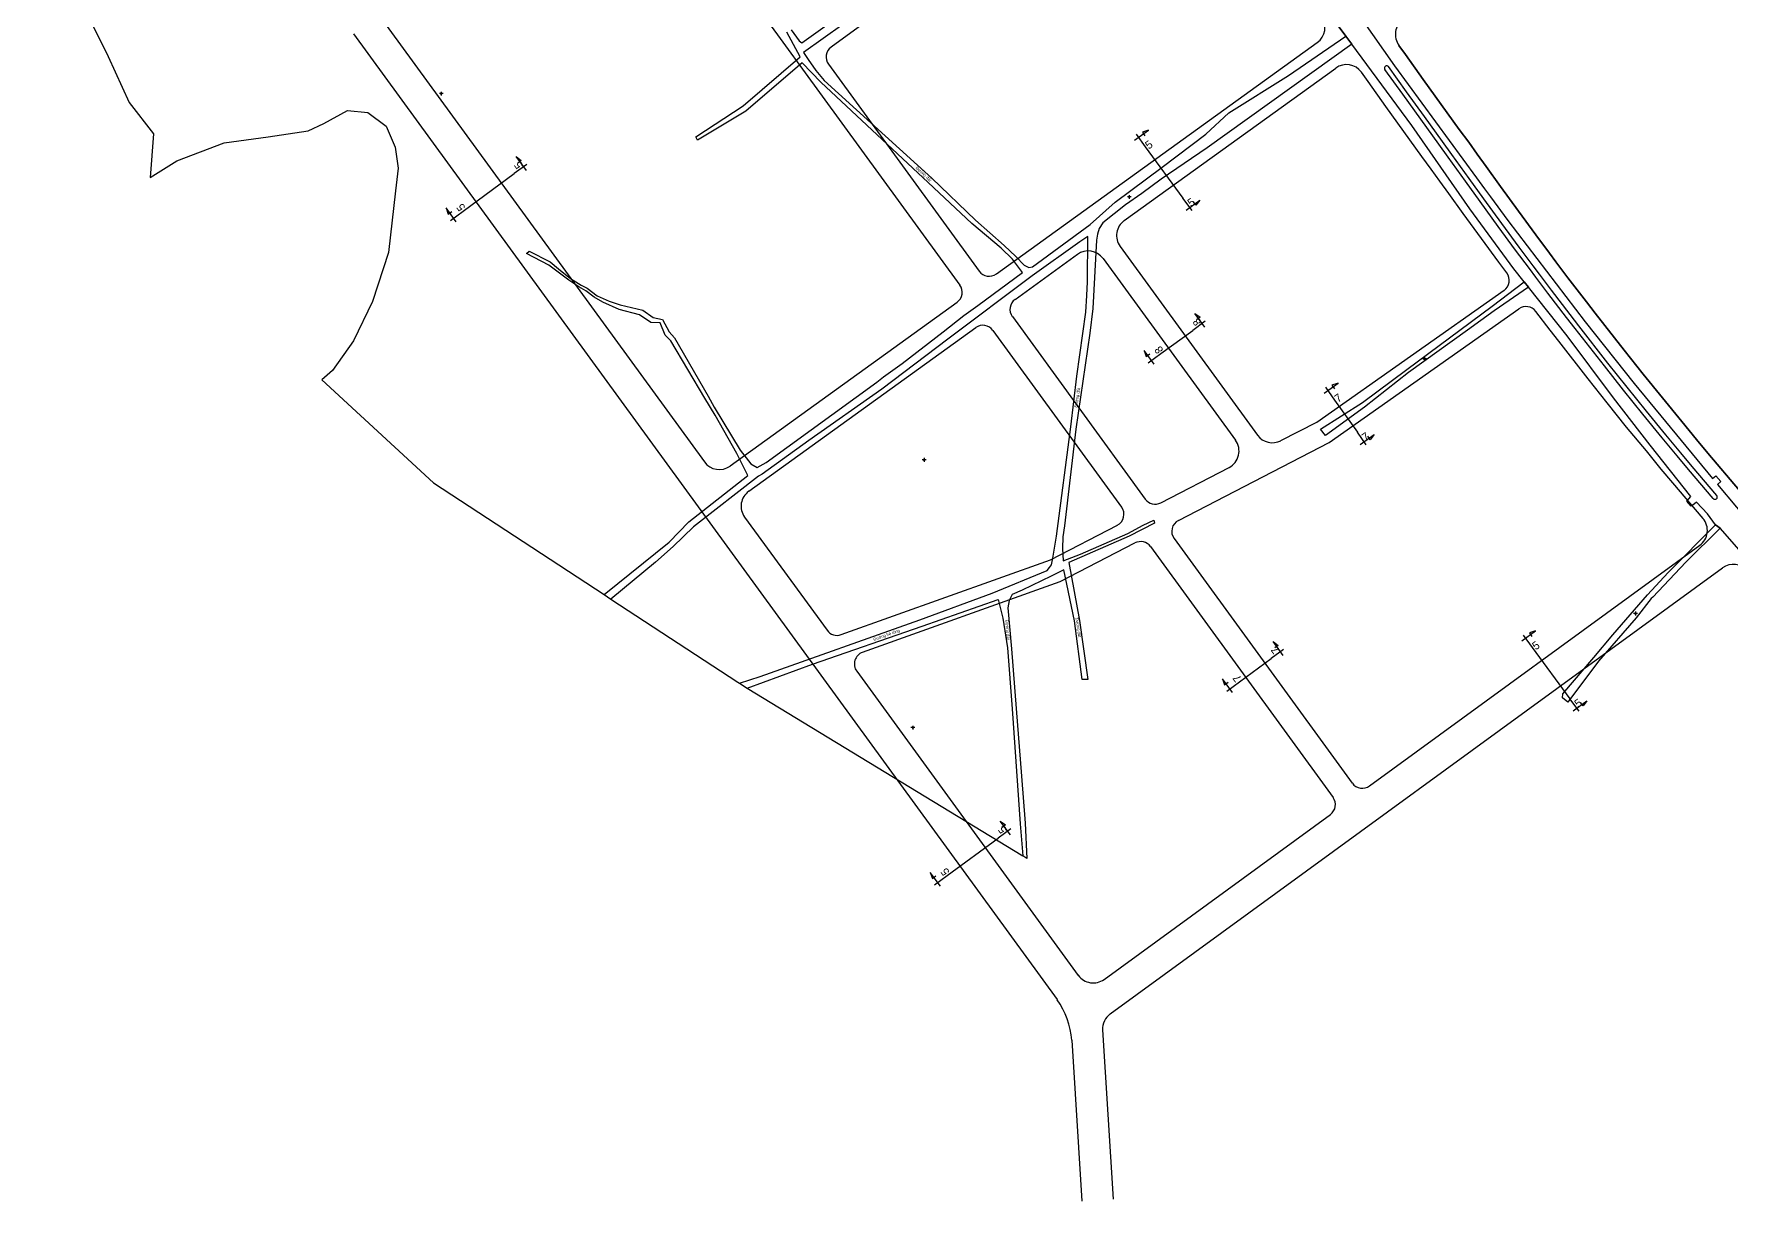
# Model space of a CAD drawing. Extents: x 548357 to 553331, y 1835329 to 1842351.
# Drawn here: x 548549 to 549654, y 1840278 to 1841037 of the extents above; entities that cross this region are included whole.
import ezdxf

# ---------------------------------------------------------------- set-up
doc = ezdxf.new("R2010")
doc.units = 0
for name, color, linetype in [('Level 1', 7, 'Continuous'), ('Level 10', 7, 'Continuous'), ('Level 11', 7, 'Continuous'), ('Level 30', 7, 'Continuous'), ('Level 5', 7, 'Continuous')]:
    doc.layers.add(name, color=color, linetype=linetype)

msp = doc.modelspace()

# ---------------------------------------------------------------- linework, layer by layer
at = {"layer": 'Level 1'}
for points in [[(549265.5, 1840968.3), (549274.5, 1840974.9)], [(549266.5, 1840972.2), (549272.5, 1840964)], [(549274.5, 1840974.9), (549270.6, 1840973.5), (549272.3, 1840971.2)], [(548869.8, 1840948.7), (548863.2, 1840957.7)], [(548863.2, 1840957.7), (548866.5, 1840955.2), (548864.2, 1840953.5)], [(549272.5, 1840964), (549296.9, 1840930.7)], [(548828.6, 1840922.2), (548861.9, 1840946.7)], [(548870, 1840952.6), (548861.9, 1840946.7)], [(548824.2, 1840915.3), (548817.7, 1840924.3)], [(548817.7, 1840924.3), (548819, 1840920.3), (548821.3, 1840922)], [(548820.4, 1840916.2), (548828.6, 1840922.2)], [(549302.9, 1840922.5), (549296.9, 1840930.7)], [(549299, 1840922.8), (549307.9, 1840929.4)], [(549307.9, 1840929.4), (549305.4, 1840926), (549303.8, 1840928.3)], [(549311.3, 1840846.6), (549304.7, 1840855.6)], [(549304.7, 1840855.6), (549308.1, 1840853.1), (549305.8, 1840851.5)], [(549282.6, 1840829.5), (549303.4, 1840844.6)], [(549311.5, 1840850.6), (549303.4, 1840844.6)], [(549278.3, 1840822.6), (549271.7, 1840831.6)], [(549271.7, 1840831.6), (549273.1, 1840827.6), (549275.4, 1840829.3)], [(549274.4, 1840823.5), (549282.6, 1840829.5)], [(549388.8, 1840803.8), (549397.9, 1840810.2)], [(549389.8, 1840807.6), (549395.6, 1840799.3)], [(549397.9, 1840810.2), (549393.9, 1840808.9), (549395.5, 1840806.6)], [(549395.6, 1840799.3), (549410.5, 1840778.3)], [(549416.3, 1840770.1), (549410.5, 1840778.3)], [(549412.4, 1840770.4), (549421.5, 1840776.8)], [(549421.5, 1840776.8), (549418.9, 1840773.5), (549417.3, 1840775.8)], [(549517.4, 1840642.6), (549526.3, 1840649.1)], [(549518.3, 1840646.4), (549524.3, 1840638.2)], [(549526.3, 1840649.1), (549522.4, 1840647.8), (549524.1, 1840645.5)], [(549362.5, 1840637.1), (549354.4, 1840631.1)], [(549362.3, 1840633.1), (549355.7, 1840642.1)], [(549355.7, 1840642.1), (549359, 1840639.6), (549356.7, 1840638)], [(549524.3, 1840638.2), (549548.7, 1840604.9)], [(549333.7, 1840615.9), (549354.4, 1840631.1)], [(549329.3, 1840609), (549322.8, 1840618)], [(549322.8, 1840618), (549324.1, 1840614), (549326.4, 1840615.7)], [(549325.5, 1840609.9), (549333.7, 1840615.9)], [(549554.7, 1840596.8), (549548.7, 1840604.9)], [(549550.8, 1840597), (549559.7, 1840603.6)], [(549559.7, 1840603.6), (549557.3, 1840600.3), (549555.6, 1840602.6)], [(549184.7, 1840516.4), (549178.1, 1840525.4)], [(549178.1, 1840525.4), (549181.5, 1840522.9), (549179.2, 1840521.2)], [(549143.5, 1840489.9), (549176.8, 1840514.3)], [(549185, 1840520.3), (549176.8, 1840514.3)], [(549139.2, 1840483), (549132.6, 1840492)], [(549132.6, 1840492), (549134, 1840488), (549136.3, 1840489.7)], [(549135.4, 1840483.9), (549143.5, 1840489.9)]]:
    msp.add_lwpolyline(points, dxfattribs=at)
at = {"layer": 'Level 10'}
for p, q in [((548920.3, 1840672.8), (548924.8, 1840669.8)), ((549008.4, 1840615.1), (549013.5, 1840611.9)), ((549013.5, 1840611.9), (549192.8, 1840502.7))]:
    msp.add_line(p, q, dxfattribs=at)
for points in [[(549187.7, 1841360.4), (549209.1, 1841329.6), (549235.2, 1841297.1), (549252.9, 1841272.9), (549279.4, 1841235.2), (549301.4, 1841203.3), (549317.6, 1841180.2), (549346.4, 1841145.2), (549360.8, 1841121.4), (549398.8, 1841068), (549434.6, 1841016.7), (549488, 1840943.8), (549493.3, 1840936.8), (549497.1, 1840931.4), (549508.4, 1840916.1), (549558.6, 1840850.1), (549590.5, 1840810), (549641.6, 1840748.2), (549643.7, 1840750), (549647, 1840746.2), (549644.9, 1840744.4), (549669.5, 1840714.9)], [(549290.3, 1841193.4), (549306.3, 1841170.8), (549335.8, 1841128.1), (549373.5, 1841076), (549402.9, 1841036.1)], [(548549.4, 1841120), (548597.6, 1841022.7), (548611.3, 1840992.9), (548627.2, 1840972.5), (548625.1, 1840944.1), (548642.4, 1840954.9), (548673.1, 1840966.6), (548701.8, 1840970.6), (548727.7, 1840974.5), (548738, 1840979.1), (548753.4, 1840987.7), (548766.6, 1840986.3), (548778.5, 1840977.5), (548784.4, 1840963.9), (548786.3, 1840950.2), (548784.7, 1840935.4), (548780.1, 1840895.3), (548769.7, 1840863.3), (548757.4, 1840837.8), (548743.6, 1840818.5), (548736.6, 1840812.5), (548809.4, 1840745.5), (548920.3, 1840672.8)], [(549672.5, 1840686.2), (549646.5, 1840716), (549643.4, 1840718.2), (549638.4, 1840725.3), (549631.1, 1840732.8), (549629.9, 1840731.7), (549627.6, 1840730.3), (549624.9, 1840733.6), (549627.5, 1840736.5), (549600.9, 1840770), (549577.1, 1840800.8), (549547, 1840841), (549521.8, 1840872.7), (549519.1, 1840876.1), (549512.3, 1840884.6), (549483.6, 1840923.7), (549445.9, 1840977.9), (549406.8, 1841030.8), (549402.9, 1841036.1), (549373.5, 1841076)], [(549042, 1841040.2), (549047.2, 1841033), (549049, 1841031.6), (549077.2, 1841051.8)], [(549088.4, 1841052.8), (549050.2, 1841025.5), (549053.1, 1841020.9), (549058.2, 1841013.6), (549063.5, 1841007.1), (549133.7, 1840943.7), (549162, 1840916.3), (549180.7, 1840899.8), (549188.3, 1840892.6), (549193.6, 1840887.1), (549196.8, 1840885.6), (549199.1, 1840885.9), (549236.7, 1840913.4), (549252.8, 1840928.1), (549283.5, 1840950.7), (549311.8, 1840972.2), (549326.9, 1840986.2), (549365.7, 1841010.5), (549402.9, 1841036.1)], [(548920.3, 1840672.8), (548962.7, 1840706.9), (548975.5, 1840720), (549013.9, 1840750.3), (549006.7, 1840764.5), (548992.6, 1840789.5), (548986, 1840800.5), (548963.8, 1840837.9), (548960.1, 1840841.6), (548956.8, 1840849.6), (548950.8, 1840849.8), (548943.3, 1840854.7), (548930.2, 1840858.3), (548919.6, 1840863), (548913.8, 1840866.3), (548908.4, 1840870.3), (548903.9, 1840872.9), (548897.5, 1840877.3), (548888.8, 1840883.7), (548884.5, 1840887.1), (548869.8, 1840894.6), (548871.6, 1840896.2), (548885.3, 1840889.2), (548890.6, 1840884.7), (548898.5, 1840878.3), (548905.5, 1840874), (548909.3, 1840872.1), (548915.8, 1840867), (548923.7, 1840863.6), (548930.8, 1840861.3), (548945.5, 1840857.7), (548952.3, 1840852.9), (548958.4, 1840851.6), (548962.7, 1840843.7), (548966.2, 1840839.7), (548988.1, 1840801.9), (548991.9, 1840794.6), (549008.8, 1840766.6), (549015.9, 1840757.7), (549019.9, 1840755.5), (549025.8, 1840758.6), (549097.9, 1840811), (549102.2, 1840814.4), (549114.3, 1840823), (549141, 1840843.7), (549154.4, 1840854.2), (549163.6, 1840860.8), (549192.6, 1840882.2), (549186.1, 1840890.9), (549178.7, 1840898), (549159.7, 1840914.2), (549131.3, 1840940.9), (549061.4, 1841006.1), (549049.3, 1841018.7), (549012.6, 1840987.2), (548981.2, 1840968.3), (548980.1, 1840970.6), (549010.9, 1840990.7), (549047.9, 1841022.5), (549039.3, 1841038.6)], [(549402.9, 1841036.1), (549406.8, 1841030.8), (549312.7, 1840963.3), (549282.9, 1840943), (549270.3, 1840933.7), (549259.7, 1840926.2), (549244.9, 1840914.5), (549242.5, 1840910.9), (549241.4, 1840907.3), (549240.8, 1840903.2), (549238.4, 1840858.8), (549236.4, 1840842.8), (549227.4, 1840780.4), (549219.9, 1840717.4), (549218.9, 1840710.3), (549218.7, 1840702.8), (549219, 1840694.6), (549230.3, 1840699.1), (549261.1, 1840712.4), (549271.1, 1840717.8), (549278.1, 1840721.1), (549278.4, 1840719.1), (549262, 1840710.7), (549222.7, 1840693.7), (549229.7, 1840655.8), (549235.1, 1840617.4), (549231.4, 1840617.5), (549226.5, 1840655.7), (549219.4, 1840688.8), (549211.3, 1840684.7), (549192.3, 1840675.7), (549185.9, 1840672.8), (549183.9, 1840668.8), (549183, 1840664), (549185.4, 1840637.4), (549188.4, 1840598.7), (549192, 1840554.6), (549194.3, 1840524), (549195.5, 1840501.1), (549192.8, 1840502.7)], [(549008.4, 1840615.1), (549021.9, 1840619.4), (549125.7, 1840656.4), (549172.9, 1840673.7), (549208.7, 1840688.5), (549210.2, 1840690.4), (549211.4, 1840692), (549212.4, 1840696.4), (549214.8, 1840710.7), (549224.1, 1840781.9), (549228, 1840814.9), (549233.7, 1840856.4), (549234.4, 1840867.3), (549234.9, 1840876.2), (549235.1, 1840905.7), (549229.8, 1840902.3), (549198.9, 1840880.2), (549144, 1840838.9), (549101.1, 1840806.3), (549053.5, 1840773), (549023.2, 1840751.1), (549020.9, 1840749.8), (548978.5, 1840716.7), (548965.4, 1840703.9), (548953.9, 1840693.8), (548924.8, 1840669.8)], [(549521.8, 1840872.7), (549499.5, 1840857.4), (549482.2, 1840844.7), (549443.8, 1840817.3), (549415.2, 1840794.7), (549389.8, 1840776.3), (549386.5, 1840780.4), (549413.9, 1840797.7), (549442.6, 1840819.2), (549498.2, 1840860.3), (549519.1, 1840876.1), (549521.8, 1840872.7)], [(549646.5, 1840716), (549624.3, 1840693.9), (549602.7, 1840671.1), (549601.7, 1840670.1), (549591.8, 1840657.6), (549567.4, 1840629.3), (549547.5, 1840602.7), (549544, 1840605.6), (549544.2, 1840608.2), (549564.4, 1840631.7), (549576.8, 1840646.6), (549599.3, 1840672.6), (549612.6, 1840687.1), (549643.4, 1840718.2), (549646.5, 1840716)], [(548924.8, 1840669.8), (549007.3, 1840615.8), (549008.4, 1840615.1)], [(549013.5, 1840611.9), (549056, 1840627.5), (549127.4, 1840652.1), (549176.8, 1840669.6), (549179.8, 1840657.3), (549182.8, 1840638), (549185.8, 1840598.5), (549191.1, 1840523.5), (549192.8, 1840502.7)]]:
    msp.add_lwpolyline(points, dxfattribs=at)
at = {"layer": 'Level 11'}
for p, q in [((548813.8, 1840998.7), (548813.2, 1840998.7)), ((548814.4, 1840999.3), (548813.8, 1840998.7)), ((548813.8, 1840998.7), (548814.4, 1840998.1)), ((548814.4, 1840999.9), (548814.4, 1840999.3)), ((548815.1, 1840998.7), (548814.4, 1840999.3)), ((548814.4, 1840998.1), (548815.1, 1840998.7)), ((548815.7, 1840998.7), (548815.1, 1840998.7)), ((548814.4, 1840998.1), (548814.4, 1840997.4)), ((549262.1, 1840932.6), (549262.1, 1840932)), ((549261.5, 1840931.4), (549260.9, 1840931.4)), ((549262.1, 1840932), (549261.5, 1840931.4)), ((549261.5, 1840931.4), (549262.1, 1840930.8)), ((549262.7, 1840931.4), (549262.1, 1840932)), ((549262.1, 1840930.8), (549262.7, 1840931.4)), ((549262.1, 1840930.8), (549262.1, 1840930.1)), ((549263.4, 1840931.4), (549262.7, 1840931.4)), ((549453.5, 1840826.2), (549452.9, 1840826.2)), ((549454.2, 1840826.8), (549453.5, 1840826.2)), ((549453.5, 1840826.2), (549454.2, 1840825.6)), ((549454.2, 1840827.5), (549454.2, 1840826.8)), ((549454.8, 1840826.2), (549454.2, 1840826.8)), ((549454.2, 1840825.6), (549454.8, 1840826.2)), ((549454.2, 1840825.6), (549454.2, 1840825)), ((549455.4, 1840826.2), (549454.8, 1840826.2)), ((549128, 1840760.4), (549127.4, 1840760.4)), ((549128.7, 1840761), (549128, 1840760.4)), ((549128, 1840760.4), (549128.7, 1840759.8)), ((549128.7, 1840761.6), (549128.7, 1840761)), ((549129.3, 1840760.4), (549128.7, 1840761)), ((549128.7, 1840759.8), (549129.3, 1840760.4)), ((549128.7, 1840759.8), (549128.7, 1840759.1)), ((549129.9, 1840760.4), (549129.3, 1840760.4)), ((549590.8, 1840660.5), (549590.2, 1840660.5)), ((549591.4, 1840661.1), (549590.8, 1840660.5)), ((549590.8, 1840660.5), (549591.4, 1840659.8)), ((549591.4, 1840661.7), (549591.4, 1840661.1)), ((549592.1, 1840660.5), (549591.4, 1840661.1)), ((549591.4, 1840659.8), (549592.1, 1840660.5)), ((549591.4, 1840659.8), (549591.4, 1840659.2)), ((549592.7, 1840660.5), (549592.1, 1840660.5)), ((549120.7, 1840586.2), (549120, 1840586.2)), ((549121.3, 1840586.8), (549120.7, 1840586.2)), ((549120.7, 1840586.2), (549121.3, 1840585.5)), ((549121.3, 1840587.4), (549121.3, 1840586.8)), ((549121.9, 1840586.2), (549121.3, 1840586.8)), ((549121.3, 1840585.5), (549121.9, 1840586.2)), ((549121.3, 1840585.5), (549121.3, 1840584.9)), ((549122.5, 1840586.2), (549121.9, 1840586.2))]:
    msp.add_line(p, q, dxfattribs=at)
for centre in [(548814.4, 1840998.7), (549262.1, 1840931.4), (549454.2, 1840826.2), (549128.7, 1840760.4), (549591.4, 1840660.5), (549121.3, 1840586.2)]:
    msp.add_circle(centre, 0.15, dxfattribs=at)
at = {"layer": 'Level 30'}
for points in [[(549280.3, 1841183.5), (549068.1, 1841028.9)], [(548936, 1841170.4), (549151.9, 1840874.1)], [(548772.6, 1841051.3), (548985.6, 1840759.1)], [(548757.4, 1841037.5), (549215.1, 1840409.2)], [(549175.6, 1840881.3), (549384.4, 1841031.8)], [(549441.8, 1841024.1), (549437.4, 1841030)], [(549437.4, 1841030), (549441.8, 1841024.1), (549453.4, 1841007.8), (549465.1, 1840991.6), (549476.8, 1840975.4), (549482.9, 1840967), (549488.5, 1840959.2), (549494.2, 1840951.3), (549503.7, 1840938.2), (549515.4, 1840922.1), (549526.7, 1840906.7), (549535.6, 1840894.8), (549539.7, 1840889.3), (549547.5, 1840878.9), (549559.6, 1840863.1), (549565.2, 1840855.9), (549584.1, 1840831.7), (549596.5, 1840816.2), (549609, 1840800.7), (549621.6, 1840785.3), (549631.2, 1840773.6), (549638.6, 1840764.8), (549659.2, 1840740.5)], [(549453.4, 1841007.8), (549441.8, 1841024.1)], [(549066.4, 1841017.8), (549164.5, 1840883.1)], [(549258.7, 1840916), (549396.4, 1841015.2)], [(549417.4, 1841006.5), (549413.1, 1841012.5)], [(549440.1, 1840998.2), (549428.4, 1841014.4)], [(549442.5, 1840999.9), (549430.8, 1841016.2)], [(549430.8, 1841016.2), (549430.8, 1841016.2)], [(549429.1, 1840990.3), (549417.4, 1841006.5)], [(549454.2, 1840983.7), (549442.5, 1840999.9)], [(549465.1, 1840991.6), (549453.4, 1841007.8)], [(549440.8, 1840974.1), (549429.1, 1840990.3)], [(549451.8, 1840982), (549440.1, 1840998.2)], [(549476.8, 1840975.4), (549465.1, 1840991.6)], [(549463.5, 1840965.7), (549451.8, 1840982)], [(549465.9, 1840967.5), (549454.2, 1840983.7)], [(549452.5, 1840957.8), (549440.8, 1840974.1)], [(549469.5, 1840957.3), (549463.5, 1840965.7)], [(549472, 1840959.1), (549465.9, 1840967.5)], [(549482.9, 1840967), (549476.8, 1840975.4)], [(549488.5, 1840959.2), (549482.9, 1840967)], [(549458.6, 1840949.4), (549452.5, 1840957.8)], [(549475.2, 1840949.5), (549469.5, 1840957.3)], [(549477.6, 1840951.3), (549472, 1840959.1)], [(549494.2, 1840951.3), (549488.5, 1840959.2)], [(549464.2, 1840941.6), (549458.6, 1840949.4)], [(549480.8, 1840941.6), (549475.2, 1840949.5)], [(549483.3, 1840943.4), (549477.6, 1840951.3)], [(549492.7, 1840930.3), (549483.3, 1840943.4)], [(549503.7, 1840938.2), (549494.2, 1840951.3)], [(549469.9, 1840933.7), (549464.2, 1840941.6)], [(549479.4, 1840920.6), (549469.9, 1840933.7)], [(549490.3, 1840928.5), (549480.8, 1840941.6)], [(549515.4, 1840922.1), (549503.7, 1840938.2)], [(549502.1, 1840912.3), (549490.3, 1840928.5)], [(549504.5, 1840914.1), (549492.7, 1840930.3)], [(549526.7, 1840906.7), (549515.4, 1840922.1)], [(549491.2, 1840904.3), (549479.4, 1840920.6)], [(549513.4, 1840896.9), (549502.1, 1840912.3)], [(549515.8, 1840898.7), (549504.5, 1840914.1)], [(549256.1, 1840899.2), (549345.5, 1840776.5)], [(549502.6, 1840888.9), (549491.2, 1840904.3)], [(549535.6, 1840894.8), (549526.7, 1840906.7)], [(549187.8, 1840864.8), (549228.3, 1840894.1)], [(549245, 1840891.4), (549331.2, 1840773.2)], [(549507.7, 1840882), (549502.6, 1840888.9)], [(549522.4, 1840884.9), (549513.4, 1840896.9)], [(549524.8, 1840886.7), (549515.8, 1840898.7)], [(549539.7, 1840889.3), (549535.6, 1840894.8)], [(549547.5, 1840878.9), (549539.7, 1840889.3)], [(549526.5, 1840879.3), (549522.4, 1840884.9)], [(549528.9, 1840881.1), (549524.8, 1840886.7)], [(549534.4, 1840868.9), (549526.5, 1840879.3)], [(549536.8, 1840870.7), (549528.9, 1840881.1)], [(549559.6, 1840863.1), (549547.5, 1840878.9)], [(549384.1, 1840785), (549505.9, 1840870.7)], [(549546.6, 1840853), (549534.4, 1840868.9)], [(549548.9, 1840854.9), (549536.8, 1840870.7)], [(549002.3, 1840756.4), (549150.1, 1840862.9)], [(549392.2, 1840771.7), (549515.6, 1840858.6)], [(549535.9, 1840844.8), (549526.6, 1840856.9)], [(549554.5, 1840847.6), (549548.9, 1840854.9)], [(549565.2, 1840855.9), (549559.6, 1840863.1)], [(549584.1, 1840831.7), (549565.2, 1840855.9)], [(549014.5, 1840739.9), (549162.2, 1840846.4)], [(549173.3, 1840844.6), (549257.1, 1840729.7)], [(549186, 1840853.6), (549272.4, 1840734.9)], [(549541.5, 1840837.5), (549535.9, 1840844.8)], [(549552.1, 1840845.8), (549546.6, 1840853)], [(549571.2, 1840821.5), (549552.1, 1840845.8)], [(549573.5, 1840823.3), (549554.5, 1840847.6)], [(549560.6, 1840813.1), (549541.5, 1840837.5)], [(549586, 1840807.7), (549573.5, 1840823.3)], [(549596.5, 1840816.2), (549584.1, 1840831.7)], [(549573.1, 1840797.4), (549560.6, 1840813.1)], [(549583.6, 1840805.8), (549571.2, 1840821.5)], [(549609, 1840800.7), (549596.5, 1840816.2)], [(549596.2, 1840790.2), (549583.6, 1840805.8)], [(549598.5, 1840792.1), (549586, 1840807.7)], [(549621.6, 1840785.3), (549609, 1840800.7)], [(549585.7, 1840781.7), (549573.1, 1840797.4)], [(549608.9, 1840774.8), (549596.2, 1840790.2)], [(549611.2, 1840776.7), (549598.5, 1840792.1)], [(549360.7, 1840772.9), (549384.1, 1840785)], [(549598.5, 1840766.2), (549585.7, 1840781.7)], [(549631.2, 1840773.6), (549621.6, 1840785.3)], [(549294, 1840721), (549392.2, 1840771.7)], [(549618.6, 1840763.1), (549608.9, 1840774.8)], [(549620.9, 1840765), (549611.2, 1840776.7)], [(549638.6, 1840764.8), (549631.2, 1840773.6)], [(549282.6, 1840732.5), (549327, 1840755.5)], [(549608.2, 1840754.4), (549598.5, 1840766.2)], [(549626, 1840754.2), (549618.6, 1840763.1)], [(549628.3, 1840756.1), (549620.9, 1840765)], [(549644.3, 1840737.2), (549628.3, 1840756.1)], [(549659.2, 1840740.5), (549638.6, 1840764.8)], [(549615.7, 1840745.5), (549608.2, 1840754.4)], [(549635.4, 1840722.2), (549615.7, 1840745.5)], [(549642, 1840735.3), (549626, 1840754.2)], [(549011.8, 1840723.1), (549065.4, 1840649.5)], [(549210.8, 1840695.4), (549254.3, 1840717.9)], [(549217, 1840681.2), (549265.7, 1840706.3)], [(549275.8, 1840703.9), (549394.7, 1840540.8)], [(549291.2, 1840709.2), (549407.2, 1840550)], [(549418.4, 1840548.2), (549633.3, 1840704.8)], [(549074.6, 1840646.7), (549210.8, 1840695.4)], [(549249.7, 1840399.9), (549648, 1840690.1)], [(549088.5, 1840635.2), (549217, 1840681.2)], [(549084.8, 1840622.9), (549228.9, 1840425)], [(549245.7, 1840422.4), (549392.9, 1840529.7)], [(549224.6, 1840382.8), (549231.1, 1840278.2)], [(549244.7, 1840389.5), (549251.5, 1840279.4)]]:
    msp.add_lwpolyline(points, dxfattribs=at)
for centre, radius, start, end in [((549377.4, 1841041.6), 12, 305.7904, 35.7489), ((549447.2, 1841037.1), 12, 125.7904, 215.7966), ((549447.2, 1841037.1), 12, 125.7904, 215.7966), ((549072.8, 1841022.5), 8, 126.0749, 216.0749), ((549403.4, 1841005.5), 12, 35.7966, 125.7904), ((549429.6, 1841015.3), 1.5, 35.8094, 215.7838), ((549265.8, 1840906.3), 12, 125.7904, 216.0749), ((549235.3, 1840884.3), 12, 36.0749, 125.7904), ((549170.9, 1840887.8), 8, 216.0749, 305.7904), ((549501.3, 1840877.2), 8, 305.1539, 36.7232), ((549145.4, 1840869.4), 8, 305.7904, 36.0749), ((549192.4, 1840858.3), 8, 125.7904, 216.0749), ((549520.2, 1840852.1), 8, 37.4426, 125.1539), ((549166.9, 1840839.9), 8, 36.0749, 125.7904), ((549321.5, 1840766.1), 12, 297.3201, 36.0749), ((549355.2, 1840783.5), 12, 216.0749, 297.3201), ((548995.3, 1840766.1), 12, 216.0749, 305.7904), ((549021.5, 1840730.2), 12, 125.7904, 216.0749), ((549278.9, 1840739.6), 8, 216.0749, 297.3201), ((549643.2, 1840736.2), 1.5, 220.24, 40.24), ((549250.6, 1840725), 8, 297.3201, 36.0749), ((549297.7, 1840713.9), 8, 117.3201, 216.0749), ((549626.2, 1840714.5), 12, 306.0749, 40.24), ((549269.4, 1840699.2), 8, 36.0749, 117.3201), ((549655.1, 1840680.4), 12, 40.3207, 126.0749), ((549071.9, 1840654.2), 8, 216.0749, 289.7019), ((549091.2, 1840627.6), 8, 109.7019, 216.0749), ((549413.7, 1840554.7), 8, 216.0749, 306.0749), ((549388.2, 1840536.1), 8, 306.0749, 36.0749), ((549238.6, 1840432.1), 12, 216.0749, 306.0749), ((549174.7, 1840379.7), 50, 3.5405, 36.0749), ((549256.7, 1840390.2), 12, 126.0749, 183.5405)]:
    msp.add_arc(centre, radius, start, end, dxfattribs=at)

# ---------------------------------------------------------------- texts
at = {"layer": 'Level 1'}
for s, rotation, p in [('5', 36.2723, (549274.8, 1840962.2)), ('5', 126.2723, (548867.9, 1840952.1)), ('5', 126.2723, (548830.4, 1840924.6)), ('5', 36.2723, (549302.3, 1840924.7)), ('8', 126.0749, (549309.4, 1840850)), ('8', 126.0749, (549284.5, 1840831.8)), ('7', 35.2723, (549397.9, 1840797.4)), ('7', 35.2723, (549415.7, 1840772.2)), ('7', 126.2723, (549360.4, 1840636.5)), ('5', 36.2723, (549526.6, 1840636.4)), ('7', 126.2723, (549335.5, 1840618.2)), ('5', 36.2723, (549554.1, 1840598.9)), ('5', 126.2723, (549182.8, 1840519.7)), ('5', 126.2723, (549145.4, 1840492.3))]:
    msp.add_text(s, height=5.21, rotation=rotation, dxfattribs=at).set_placement(p)
at = {"layer": 'Level 5'}
for s, height, rotation, p in [('Đường đất', 1.93, 317.3313, (549122.9, 1840950)), ('Đường đất', 1.93, 81.3145, (549228.2, 1840794.3)), ('Đường đất', 1.93, 274.4853, (549181.4, 1840656.1)), ('Đường đất', 1.93, 278.0843, (549227.1, 1840657.6)), ('Đường bê tông', 1.926, 19.367, (549095.9, 1840642.6))]:
    msp.add_text(s, height=height, rotation=rotation, dxfattribs=at).set_placement(p)

doc.saveas('drawing.dxf')
